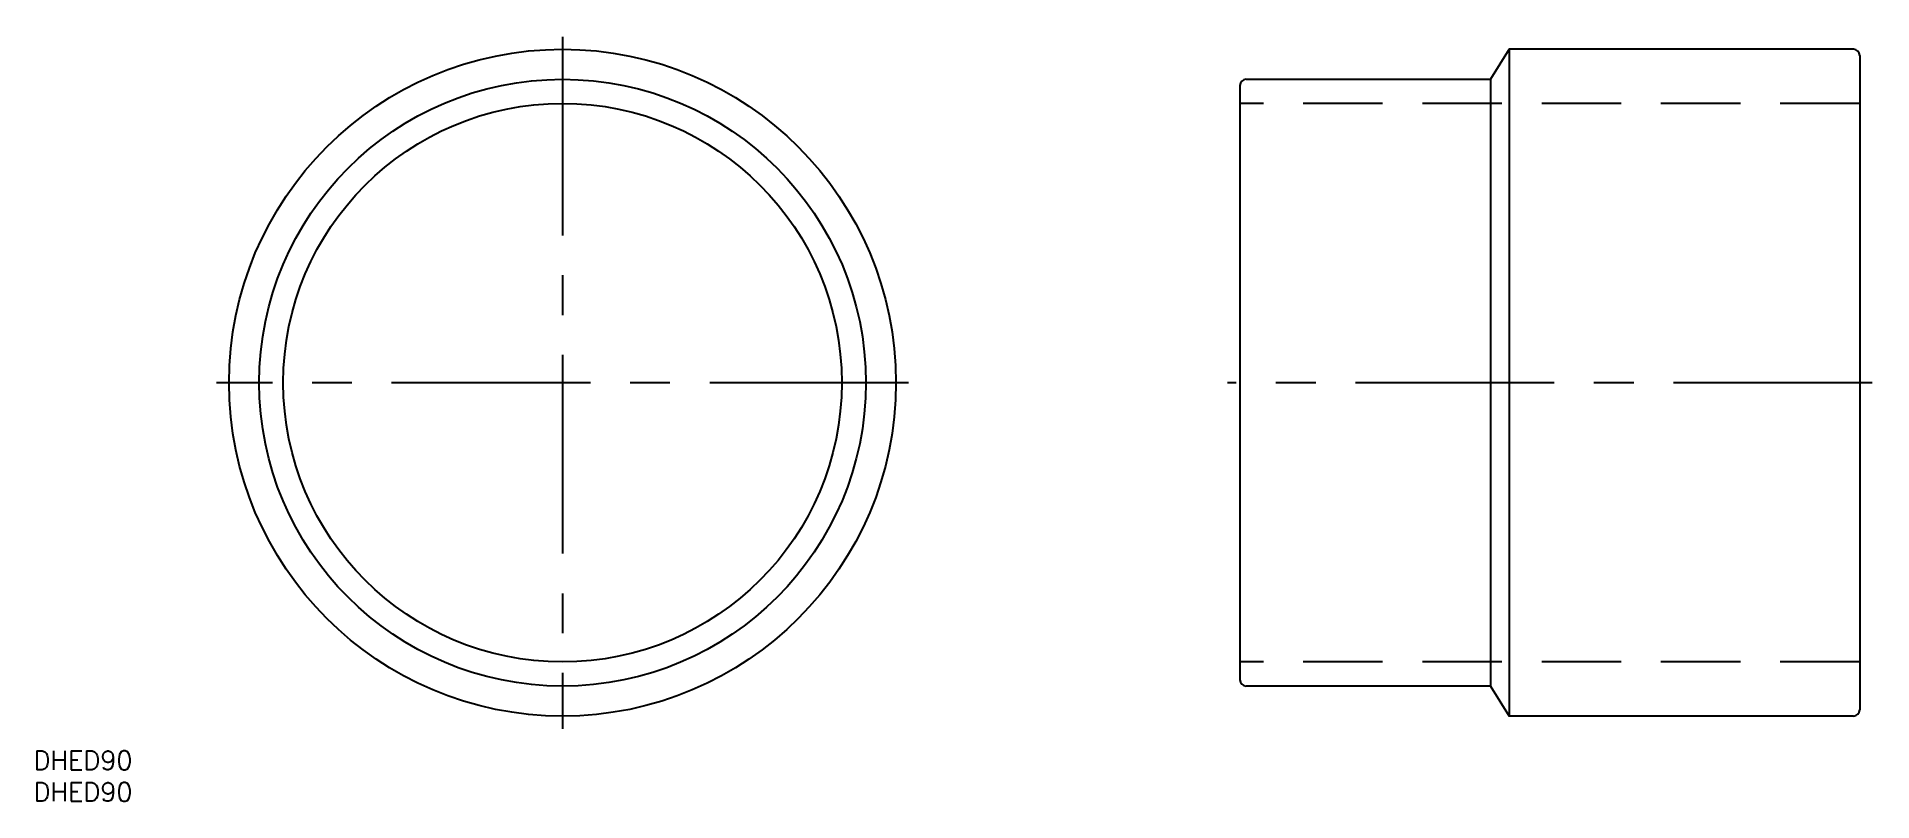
# Model space of a CAD drawing. Extents: x -84 to 209, y -67 to 55.
import ezdxf

# ---------------------------------------------------------------- set-up
doc = ezdxf.new("R2010")
doc.units = 0
doc.linetypes.add('CENTER', pattern=[50.8, 31.75, -6.35, 6.35, -6.35])
doc.linetypes.add('DASHED', pattern=[19.05, 12.7, -6.35])
doc.layers.get('0').update_dxf_attribs({"linetype": 'CONTINUOUS'})
doc.layers.add('CENTER', color=1, linetype='CENTER')
doc.styles.get("Standard").update_dxf_attribs({"font": 'txt.shx', "height": 3, "bigfont": 'bigfont.shx'})

msp = doc.modelspace()

# ---------------------------------------------------------------- linework, layer by layer
at = {"color": 7, "linetype": 'CONTINUOUS'}
for p, q in [((151.19, 53.25), (148.19, 48.45)), ((206.19, 53.25), (151.19, 53.25)), ((151.19, 53.25), (151.19, -53.25)), ((207.19, 52.25), (207.19, -52.25)), ((108.19, 47.45), (108.19, -47.45)), ((109.19, 48.45), (148.19, 48.45)), ((148.19, 48.45), (148.19, -48.45)), ((148.19, -48.45), (109.19, -48.45)), ((148.19, -48.45), (151.19, -53.25)), ((206.19, -53.25), (151.19, -53.25))]:
    msp.add_line(p, q, dxfattribs=at)
at = {"color": 3, "linetype": 'DASHED'}
for p, q in [((207.19, 44.6), (108.19, 44.6)), ((207.19, -44.6), (108.19, -44.6))]:
    msp.add_line(p, q, dxfattribs=at)
at = {"color": 7, "linetype": 'CONTINUOUS'}
for radius in [53.25, 48.45, 44.6]:
    msp.add_circle((0, 0), radius, dxfattribs=at)
for centre, start, end in [((206.19, 52.25), 0, 90), ((109.19, 47.45), 90, 180), ((109.19, -47.45), 180, 270), ((206.19, -52.25), 270, 0)]:
    msp.add_arc(centre, 1, start, end, dxfattribs=at)
at = {"layer": 'CENTER', "color": 1, "linetype": 'CENTER'}
for p, q in [((0, 55.25), (0, -55.25)), ((55.25, 0), (-55.25, 0)), ((209.19, 0), (106.19, 0))]:
    msp.add_line(p, q, dxfattribs=at)

# ---------------------------------------------------------------- texts
at = {"color": 7, "linetype": 'CONTINUOUS'}
for p in [(-84.5, -61.81), (-84.5, -66.85)]:
    msp.add_text('DHED90', height=3, dxfattribs=at).set_placement(p)

doc.saveas('drawing.dxf')
